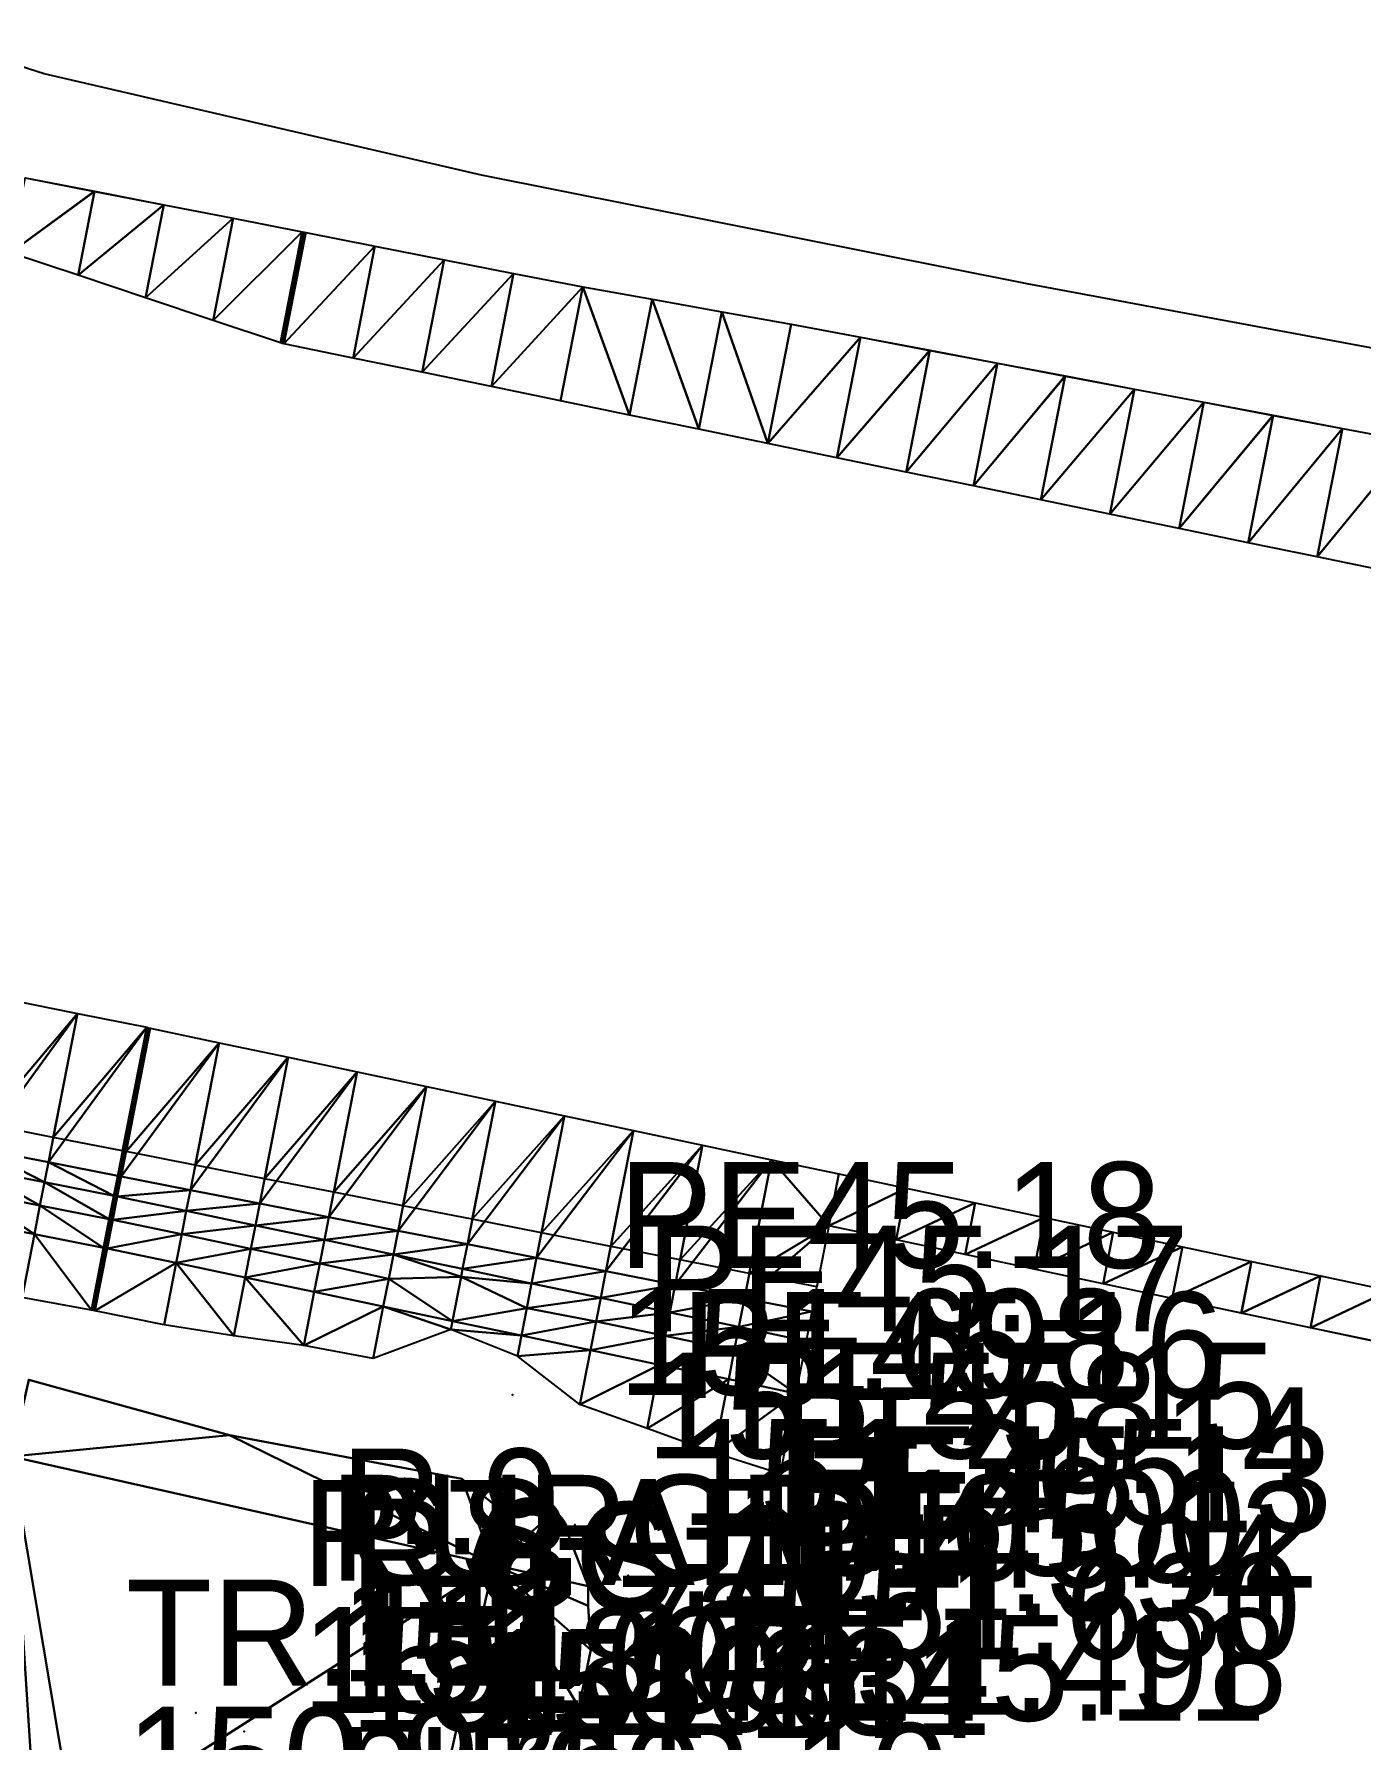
# Model space of a CAD drawing. Header units: metres. Extents: x 1882598 to 1885460, y 3171405 to 3171756.
# Drawn here: x 1884260.97 to 1884279.78, y 3171554.53 to 3171578.7 of the extents above; entities that cross this region are included whole.
import ezdxf

# ---------------------------------------------------------------- set-up
doc = ezdxf.new("R2010")
doc.units = ezdxf.units.M
doc.header["$MEASUREMENT"] = 0
for name, color, linetype, true_color in [('00DR-R_HTA_Cl A', 7, 'Continuous', 0xcc0000), ('TER07_Bassin IA Décaissé - Triangles surfaces projet', 7, 'Continuous', 0x848484), ('Triangles surfaces projet', 7, 'Continuous', 0x848484)]:
    doc.layers.add(name, color=color, linetype=linetype, true_color=true_color)
for name, color, linetype in [('pntdesc', 1, 'Continuous'), ('pntelev', 2, 'Continuous'), ('pntno', 3, 'Continuous')]:
    doc.layers.add(name, color=color, linetype=linetype)

msp = doc.modelspace()

# ---------------------------------------------------------------- linework, layer by layer
for p in [(1884267.753, 3171559.417, 151.698), (1884268.147, 3171558.517, 151.558), (1884268.639, 3171557.576, 151.365), (1884269.392, 3171556.857, 151.5), (1884270.003, 3171556.227, 151.594), (1884270.174, 3171555.671, 151.63), (1884263.813, 3171555.357, 151.725), (1884263.267, 3171554.911, 151.803), (1884263.663, 3171554.985, 151.604), (1884263.936, 3171554.925, 151.175), (1884269.984, 3171554.888, 151.498), (1884263.949, 3171554.647, 151.806), (1884265.674, 3171554.556, 151.144), (1884265.792, 3171554.599, 151.831)]:
    msp.add_point(p)
at = {"layer": '00DR-R_HTA_Cl A'}
msp.add_polyline3d([(1884474.923, 3171538.231, 151.553), (1884466.633, 3171542.768, 150.231), (1884459.923, 3171543.1, 150.188), (1884455.015, 3171543.499, 150.408), (1884305.041, 3171567.617, 149.86), (1884301.965, 3171568.264, 150.033), (1884294.126, 3171571.412, 150.29), (1884284.148, 3171573.469, 150.247), (1884275.049, 3171575.164, 150.223), (1884267.316, 3171576.703, 150.284), (1884261.119, 3171578.138, 150.314), (1884244.06, 3171583.571, 149.844), (1884240.424, 3171584.486, 149.763), (1884232.902, 3171586.519, 149.756), (1884221.492, 3171588.982, 149.993), (1884219.336, 3171587.253, 149.943), (1884211.396, 3171588.405, 150.219), (1884206.944, 3171589.932, 150.611), (1884143.037, 3171606.619, 149.729), (1884142.069, 3171607.454, 149.847), (1884140.625, 3171609.798, 149.801), (1884140.798, 3171610.401, 149.853)], dxfattribs=at)
at = {"layer": 'TER07_Bassin IA Décaissé - Triangles surfaces projet', "color": 252, "linetype": 'Continuous', "lineweight": 30, "true_color": 0x848484}
for points in [[(1884263.745, 3171558.847, 151.606), (1884260.655, 3171558.547, 150.959), (1884260.899, 3171559.632, 151.7), (1884263.745, 3171558.847, 151.606)], [(1884267.484, 3171557.011, 150.959), (1884260.655, 3171558.547, 150.959), (1884263.745, 3171558.847, 151.606), (1884267.484, 3171557.011, 150.959)], [(1884267.037, 3171558.229, 151.686), (1884267.484, 3171557.011, 150.959), (1884263.745, 3171558.847, 151.606), (1884267.037, 3171558.229, 151.686)], [(1884261.548, 3171553.224, 150.819), (1884260.655, 3171558.547, 150.959), (1884267.484, 3171557.011, 150.959), (1884261.548, 3171553.224, 150.819)], [(1884260.971, 3171553.63, 150.839), (1884260.655, 3171558.547, 150.959), (1884261.548, 3171553.224, 150.819), (1884260.971, 3171553.63, 150.839)], [(1884267.648, 3171557.741, 151.458), (1884267.484, 3171557.011, 150.959), (1884267.037, 3171558.229, 151.686), (1884267.648, 3171557.741, 151.458)], [(1884267.484, 3171557.011, 150.959), (1884267.648, 3171557.741, 151.458), (1884267.663, 3171557.726, 151.455), (1884267.484, 3171557.011, 150.959)], [(1884268.302, 3171557.716, 151.715), (1884267.484, 3171557.011, 150.959), (1884267.663, 3171557.726, 151.455), (1884268.302, 3171557.716, 151.715)], [(1884268.468, 3171557.633, 151.735), (1884267.484, 3171557.011, 150.959), (1884268.302, 3171557.716, 151.715), (1884268.468, 3171557.633, 151.735)], [(1884268.468, 3171557.633, 151.735), (1884268.824, 3171556.709, 151.875), (1884267.484, 3171557.011, 150.959), (1884268.468, 3171557.633, 151.735)], [(1884267.484, 3171557.011, 150.959), (1884266.606, 3171553.108, 150.879), (1884261.548, 3171553.224, 150.819), (1884267.484, 3171557.011, 150.959)], [(1884266.606, 3171553.108, 150.879), (1884267.484, 3171557.011, 150.959), (1884268.693, 3171554.993, 152.007), (1884266.606, 3171553.108, 150.879)], [(1884268.862, 3171555.803, 152.014), (1884267.484, 3171557.011, 150.959), (1884268.825, 3171556.429, 151.911), (1884268.862, 3171555.803, 152.014)], [(1884268.693, 3171554.993, 152.007), (1884267.484, 3171557.011, 150.959), (1884268.862, 3171555.803, 152.014), (1884268.693, 3171554.993, 152.007)], [(1884268.825, 3171556.429, 151.911), (1884267.484, 3171557.011, 150.959), (1884268.824, 3171556.709, 151.875), (1884268.825, 3171556.429, 151.911)], [(1884268.336, 3171552.719, 152.061), (1884266.606, 3171553.108, 150.879), (1884268.693, 3171554.993, 152.007), (1884268.336, 3171552.719, 152.061)]]:
    msp.add_3dface(points, dxfattribs=at)
at = {"layer": 'Triangles surfaces projet'}
for points in [[(1884261.83, 3171576.475, 150.713), (1884260.641, 3171575.605, 150.733), (1884260.849, 3171576.666, 150.706), (1884261.83, 3171576.475, 150.713)], [(1884260.848, 3171576.664, 150.356), (1884261.83, 3171576.474, 150.364), (1884260.641, 3171575.605, 150.383), (1884260.848, 3171576.664, 150.356)], [(1884261.598, 3171575.285, 150.744), (1884260.641, 3171575.605, 150.733), (1884261.83, 3171576.475, 150.713), (1884261.598, 3171575.285, 150.744)], [(1884261.598, 3171575.285, 150.394), (1884260.641, 3171575.605, 150.383), (1884261.83, 3171576.474, 150.364), (1884261.598, 3171575.285, 150.394)], [(1884262.812, 3171576.284, 150.721), (1884261.598, 3171575.285, 150.744), (1884261.83, 3171576.475, 150.713), (1884262.812, 3171576.284, 150.721)], [(1884262.812, 3171576.283, 150.371), (1884261.598, 3171575.285, 150.394), (1884261.83, 3171576.474, 150.364), (1884262.812, 3171576.283, 150.371)], [(1884262.554, 3171574.965, 150.754), (1884261.598, 3171575.285, 150.744), (1884262.812, 3171576.284, 150.721), (1884262.554, 3171574.965, 150.754)], [(1884262.812, 3171576.283, 150.371), (1884262.554, 3171574.965, 150.404), (1884261.598, 3171575.285, 150.394), (1884262.812, 3171576.283, 150.371)], [(1884263.794, 3171576.093, 150.728), (1884262.554, 3171574.965, 150.754), (1884262.812, 3171576.284, 150.721), (1884263.794, 3171576.093, 150.728)], [(1884262.554, 3171574.965, 150.404), (1884262.812, 3171576.283, 150.371), (1884263.793, 3171576.092, 150.378), (1884262.554, 3171574.965, 150.404)], [(1884263.51, 3171574.646, 150.765), (1884262.554, 3171574.965, 150.754), (1884263.794, 3171576.093, 150.728), (1884263.51, 3171574.646, 150.765)], [(1884262.554, 3171574.965, 150.404), (1884263.793, 3171576.092, 150.378), (1884263.51, 3171574.646, 150.415), (1884262.554, 3171574.965, 150.404)], [(1884264.775, 3171575.902, 150.735), (1884263.51, 3171574.646, 150.765), (1884263.794, 3171576.093, 150.728), (1884264.775, 3171575.902, 150.735)], [(1884263.793, 3171576.092, 150.378), (1884264.775, 3171575.901, 150.385), (1884263.51, 3171574.646, 150.415), (1884263.793, 3171576.092, 150.378)], [(1884264.467, 3171574.326, 150.775), (1884263.51, 3171574.646, 150.765), (1884264.775, 3171575.902, 150.735), (1884264.467, 3171574.326, 150.775)], [(1884263.51, 3171574.646, 150.415), (1884264.775, 3171575.901, 150.385), (1884264.467, 3171574.326, 150.425), (1884263.51, 3171574.646, 150.415)], [(1884264.8, 3171575.898, 150.735), (1884264.467, 3171574.326, 150.775), (1884264.775, 3171575.902, 150.735), (1884264.8, 3171575.898, 150.735)], [(1884264.799, 3171575.896, 150.385), (1884264.467, 3171574.326, 150.425), (1884264.775, 3171575.901, 150.385), (1884264.799, 3171575.896, 150.385)], [(1884264.8, 3171575.898, 150.735), (1884264.491, 3171574.319, 150.775), (1884264.467, 3171574.326, 150.775), (1884264.8, 3171575.898, 150.735)], [(1884264.491, 3171574.319, 150.425), (1884264.467, 3171574.326, 150.425), (1884264.799, 3171575.896, 150.385), (1884264.491, 3171574.319, 150.425)], [(1884264.491, 3171574.319, 150.775), (1884264.8, 3171575.898, 150.735), (1884264.824, 3171575.893, 150.735), (1884264.491, 3171574.319, 150.775)], [(1884264.491, 3171574.319, 150.425), (1884264.799, 3171575.896, 150.385), (1884264.824, 3171575.891, 150.385), (1884264.491, 3171574.319, 150.425)], [(1884264.515, 3171574.314, 150.775), (1884264.491, 3171574.319, 150.775), (1884264.824, 3171575.893, 150.735), (1884264.515, 3171574.314, 150.775)], [(1884264.491, 3171574.319, 150.425), (1884264.824, 3171575.891, 150.385), (1884264.515, 3171574.314, 150.425), (1884264.491, 3171574.319, 150.425)], [(1884265.805, 3171575.699, 150.742), (1884264.515, 3171574.314, 150.775), (1884264.824, 3171575.893, 150.735), (1884265.805, 3171575.699, 150.742)], [(1884265.805, 3171575.697, 150.392), (1884264.515, 3171574.314, 150.425), (1884264.824, 3171575.891, 150.385), (1884265.805, 3171575.697, 150.392)], [(1884265.495, 3171574.112, 150.783), (1884264.515, 3171574.314, 150.775), (1884265.805, 3171575.699, 150.742), (1884265.495, 3171574.112, 150.783)], [(1884265.495, 3171574.112, 150.433), (1884264.515, 3171574.314, 150.425), (1884265.805, 3171575.697, 150.392), (1884265.495, 3171574.112, 150.433)], [(1884266.786, 3171575.505, 150.75), (1884265.495, 3171574.112, 150.783), (1884265.805, 3171575.699, 150.742), (1884266.786, 3171575.505, 150.75)], [(1884265.495, 3171574.112, 150.433), (1884265.805, 3171575.697, 150.392), (1884266.786, 3171575.503, 150.4), (1884265.495, 3171574.112, 150.433)], [(1884266.474, 3171573.91, 150.79), (1884265.495, 3171574.112, 150.783), (1884266.786, 3171575.505, 150.75), (1884266.474, 3171573.91, 150.79)], [(1884266.786, 3171575.503, 150.4), (1884266.474, 3171573.91, 150.44), (1884265.495, 3171574.112, 150.433), (1884266.786, 3171575.503, 150.4)], [(1884267.767, 3171575.311, 150.757), (1884266.474, 3171573.91, 150.79), (1884266.786, 3171575.505, 150.75), (1884267.767, 3171575.311, 150.757)], [(1884266.474, 3171573.91, 150.44), (1884266.786, 3171575.503, 150.4), (1884267.767, 3171575.31, 150.407), (1884266.474, 3171573.91, 150.44)], [(1884267.454, 3171573.708, 150.798), (1884266.474, 3171573.91, 150.79), (1884267.767, 3171575.311, 150.757), (1884267.454, 3171573.708, 150.798)], [(1884267.767, 3171575.31, 150.407), (1884267.454, 3171573.708, 150.448), (1884266.474, 3171573.91, 150.44), (1884267.767, 3171575.31, 150.407)], [(1884268.749, 3171575.123, 150.764), (1884267.454, 3171573.708, 150.798), (1884267.767, 3171575.311, 150.757), (1884268.749, 3171575.123, 150.764)], [(1884268.749, 3171575.121, 150.414), (1884267.454, 3171573.708, 150.448), (1884267.767, 3171575.31, 150.407), (1884268.749, 3171575.121, 150.414)], [(1884268.433, 3171573.506, 150.805), (1884267.454, 3171573.708, 150.798), (1884268.749, 3171575.123, 150.764), (1884268.433, 3171573.506, 150.805)], [(1884268.433, 3171573.506, 150.455), (1884267.454, 3171573.708, 150.448), (1884268.749, 3171575.121, 150.414), (1884268.433, 3171573.506, 150.455)], [(1884269.413, 3171573.304, 150.813), (1884268.433, 3171573.506, 150.805), (1884268.749, 3171575.123, 150.764), (1884269.413, 3171573.304, 150.813)], [(1884268.433, 3171573.506, 150.455), (1884268.749, 3171575.121, 150.414), (1884269.413, 3171573.304, 150.463), (1884268.433, 3171573.506, 150.455)], [(1884269.734, 3171574.946, 150.771), (1884269.413, 3171573.304, 150.813), (1884268.749, 3171575.123, 150.764), (1884269.734, 3171574.946, 150.771)], [(1884269.733, 3171574.944, 150.421), (1884269.413, 3171573.304, 150.463), (1884268.749, 3171575.121, 150.414), (1884269.733, 3171574.944, 150.421)], [(1884269.734, 3171574.946, 150.771), (1884270.392, 3171573.102, 150.82), (1884269.413, 3171573.304, 150.813), (1884269.734, 3171574.946, 150.771)], [(1884269.733, 3171574.944, 150.421), (1884270.392, 3171573.102, 150.47), (1884269.413, 3171573.304, 150.463), (1884269.733, 3171574.944, 150.421)], [(1884270.392, 3171573.102, 150.47), (1884269.733, 3171574.944, 150.421), (1884270.718, 3171574.767, 150.428), (1884270.392, 3171573.102, 150.47)], [(1884270.718, 3171574.769, 150.777), (1884270.392, 3171573.102, 150.82), (1884269.734, 3171574.946, 150.771), (1884270.718, 3171574.769, 150.777)], [(1884271.371, 3171572.9, 150.827), (1884270.392, 3171573.102, 150.82), (1884270.718, 3171574.769, 150.777), (1884271.371, 3171572.9, 150.827)], [(1884271.371, 3171572.9, 150.477), (1884270.392, 3171573.102, 150.47), (1884270.718, 3171574.767, 150.428), (1884271.371, 3171572.9, 150.477)], [(1884271.702, 3171574.592, 150.784), (1884271.371, 3171572.9, 150.827), (1884270.718, 3171574.769, 150.777), (1884271.702, 3171574.592, 150.784)], [(1884271.702, 3171574.59, 150.434), (1884271.371, 3171572.9, 150.477), (1884270.718, 3171574.767, 150.428), (1884271.702, 3171574.59, 150.434)], [(1884272.686, 3171574.409, 150.791), (1884271.371, 3171572.9, 150.827), (1884271.702, 3171574.592, 150.784), (1884272.686, 3171574.409, 150.791)], [(1884272.685, 3171574.407, 150.441), (1884271.371, 3171572.9, 150.477), (1884271.702, 3171574.59, 150.434), (1884272.685, 3171574.407, 150.441)], [(1884272.351, 3171572.698, 150.835), (1884271.371, 3171572.9, 150.827), (1884272.686, 3171574.409, 150.791), (1884272.351, 3171572.698, 150.835)], [(1884272.351, 3171572.698, 150.485), (1884271.371, 3171572.9, 150.477), (1884272.685, 3171574.407, 150.441), (1884272.351, 3171572.698, 150.485)], [(1884273.668, 3171574.223, 150.798), (1884272.351, 3171572.698, 150.835), (1884272.686, 3171574.409, 150.791), (1884273.668, 3171574.223, 150.798)], [(1884272.685, 3171574.407, 150.441), (1884273.668, 3171574.221, 150.448), (1884272.351, 3171572.698, 150.485), (1884272.685, 3171574.407, 150.441)], [(1884273.33, 3171572.496, 150.842), (1884272.351, 3171572.698, 150.835), (1884273.668, 3171574.223, 150.798), (1884273.33, 3171572.496, 150.842)], [(1884272.351, 3171572.698, 150.485), (1884273.668, 3171574.221, 150.448), (1884273.33, 3171572.496, 150.492), (1884272.351, 3171572.698, 150.485)], [(1884274.626, 3171574.041, 150.805), (1884273.33, 3171572.496, 150.842), (1884273.668, 3171574.223, 150.798), (1884274.626, 3171574.041, 150.805)], [(1884273.33, 3171572.496, 150.492), (1884273.668, 3171574.221, 150.448), (1884274.626, 3171574.039, 150.455), (1884273.33, 3171572.496, 150.492)], [(1884274.285, 3171572.299, 150.849), (1884273.33, 3171572.496, 150.842), (1884274.626, 3171574.041, 150.805), (1884274.285, 3171572.299, 150.849)], [(1884274.285, 3171572.299, 150.499), (1884273.33, 3171572.496, 150.492), (1884274.626, 3171574.039, 150.455), (1884274.285, 3171572.299, 150.499)], [(1884275.584, 3171573.859, 150.812), (1884274.285, 3171572.299, 150.849), (1884274.626, 3171574.041, 150.805), (1884275.584, 3171573.859, 150.812)], [(1884275.584, 3171573.857, 150.462), (1884274.285, 3171572.299, 150.499), (1884274.626, 3171574.039, 150.455), (1884275.584, 3171573.857, 150.462)], [(1884275.24, 3171572.101, 150.857), (1884274.285, 3171572.299, 150.849), (1884275.584, 3171573.859, 150.812), (1884275.24, 3171572.101, 150.857)], [(1884274.285, 3171572.299, 150.499), (1884275.584, 3171573.857, 150.462), (1884275.24, 3171572.101, 150.507), (1884274.285, 3171572.299, 150.499)], [(1884276.566, 3171573.673, 150.819), (1884275.24, 3171572.101, 150.857), (1884275.584, 3171573.859, 150.812), (1884276.566, 3171573.673, 150.819)], [(1884275.24, 3171572.101, 150.507), (1884275.584, 3171573.857, 150.462), (1884276.566, 3171573.671, 150.469), (1884275.24, 3171572.101, 150.507)], [(1884276.22, 3171571.899, 150.864), (1884275.24, 3171572.101, 150.857), (1884276.566, 3171573.673, 150.819), (1884276.22, 3171571.899, 150.864)], [(1884275.24, 3171572.101, 150.507), (1884276.566, 3171573.671, 150.469), (1884276.22, 3171571.899, 150.514), (1884275.24, 3171572.101, 150.507)], [(1884277.549, 3171573.486, 150.826), (1884276.22, 3171571.899, 150.864), (1884276.566, 3171573.673, 150.819), (1884277.549, 3171573.486, 150.826)], [(1884277.549, 3171573.485, 150.476), (1884276.22, 3171571.899, 150.514), (1884276.566, 3171573.671, 150.469), (1884277.549, 3171573.485, 150.476)], [(1884277.549, 3171573.486, 150.826), (1884277.199, 3171571.697, 150.871), (1884276.22, 3171571.899, 150.864), (1884277.549, 3171573.486, 150.826)], [(1884277.199, 3171571.697, 150.521), (1884276.22, 3171571.899, 150.514), (1884277.549, 3171573.485, 150.476), (1884277.199, 3171571.697, 150.521)], [(1884278.531, 3171573.3, 150.833), (1884277.199, 3171571.697, 150.871), (1884277.549, 3171573.486, 150.826), (1884278.531, 3171573.3, 150.833)], [(1884277.549, 3171573.485, 150.476), (1884278.531, 3171573.298, 150.483), (1884277.199, 3171571.697, 150.521), (1884277.549, 3171573.485, 150.476)], [(1884278.531, 3171573.3, 150.833), (1884278.179, 3171571.495, 150.879), (1884277.199, 3171571.697, 150.871), (1884278.531, 3171573.3, 150.833)], [(1884277.199, 3171571.697, 150.521), (1884278.531, 3171573.298, 150.483), (1884278.179, 3171571.495, 150.529), (1884277.199, 3171571.697, 150.521)], [(1884279.514, 3171573.113, 150.84), (1884278.179, 3171571.495, 150.879), (1884278.531, 3171573.3, 150.833), (1884279.514, 3171573.113, 150.84)], [(1884279.514, 3171573.112, 150.49), (1884278.179, 3171571.495, 150.529), (1884278.531, 3171573.298, 150.483), (1884279.514, 3171573.112, 150.49)], [(1884279.514, 3171573.113, 150.84), (1884279.158, 3171571.293, 150.886), (1884278.179, 3171571.495, 150.879), (1884279.514, 3171573.113, 150.84)], [(1884279.158, 3171571.293, 150.536), (1884278.179, 3171571.495, 150.529), (1884279.514, 3171573.112, 150.49), (1884279.158, 3171571.293, 150.536)], [(1884280.497, 3171572.929, 150.847), (1884279.158, 3171571.293, 150.886), (1884279.514, 3171573.113, 150.84), (1884280.497, 3171572.929, 150.847)], [(1884280.496, 3171572.927, 150.497), (1884279.158, 3171571.293, 150.536), (1884279.514, 3171573.112, 150.49), (1884280.496, 3171572.927, 150.497)], [(1884280.497, 3171572.929, 150.847), (1884280.137, 3171571.091, 150.894), (1884279.158, 3171571.293, 150.886), (1884280.497, 3171572.929, 150.847)], [(1884279.158, 3171571.293, 150.536), (1884280.496, 3171572.927, 150.497), (1884280.137, 3171571.091, 150.544), (1884279.158, 3171571.293, 150.536)], [(1884260.196, 3171562.906, 150.351), (1884260.61, 3171565.022, 150.405), (1884261.59, 3171564.824, 150.412), (1884260.196, 3171562.906, 150.351)], [(1884261.59, 3171564.824, 150.762), (1884260.265, 3171563.259, 150.71), (1884260.61, 3171565.022, 150.755), (1884261.59, 3171564.824, 150.762)], [(1884261.177, 3171562.715, 150.358), (1884260.196, 3171562.906, 150.351), (1884261.59, 3171564.824, 150.412), (1884261.177, 3171562.715, 150.358)], [(1884261.246, 3171563.067, 150.717), (1884260.265, 3171563.259, 150.71), (1884261.59, 3171564.824, 150.762), (1884261.246, 3171563.067, 150.717)], [(1884261.59, 3171564.824, 150.412), (1884262.57, 3171564.627, 150.419), (1884261.177, 3171562.715, 150.358), (1884261.59, 3171564.824, 150.412)], [(1884262.57, 3171564.627, 150.769), (1884261.246, 3171563.067, 150.717), (1884261.59, 3171564.824, 150.762), (1884262.57, 3171564.627, 150.769)], [(1884262.159, 3171562.523, 150.366), (1884261.177, 3171562.715, 150.358), (1884262.57, 3171564.627, 150.419), (1884262.159, 3171562.523, 150.366)], [(1884262.228, 3171562.875, 150.725), (1884261.246, 3171563.067, 150.717), (1884262.57, 3171564.627, 150.769), (1884262.228, 3171562.875, 150.725)], [(1884262.159, 3171562.523, 150.366), (1884262.57, 3171564.627, 150.419), (1884262.595, 3171564.622, 150.419), (1884262.159, 3171562.523, 150.366)], [(1884262.159, 3171562.523, 150.366), (1884262.595, 3171564.622, 150.419), (1884262.183, 3171562.518, 150.366), (1884262.159, 3171562.523, 150.366)], [(1884262.619, 3171564.616, 150.42), (1884262.183, 3171562.518, 150.366), (1884262.595, 3171564.622, 150.419), (1884262.619, 3171564.616, 150.42)], [(1884262.208, 3171562.513, 150.366), (1884262.183, 3171562.518, 150.366), (1884262.619, 3171564.616, 150.42), (1884262.208, 3171562.513, 150.366)], [(1884263.598, 3171564.409, 150.426), (1884262.208, 3171562.513, 150.366), (1884262.619, 3171564.616, 150.42), (1884263.598, 3171564.409, 150.426)], [(1884262.595, 3171564.622, 150.769), (1884262.228, 3171562.875, 150.725), (1884262.57, 3171564.627, 150.769), (1884262.595, 3171564.622, 150.769)], [(1884262.252, 3171562.87, 150.725), (1884262.228, 3171562.875, 150.725), (1884262.595, 3171564.622, 150.769), (1884262.252, 3171562.87, 150.725)], [(1884262.619, 3171564.616, 150.77), (1884262.252, 3171562.87, 150.725), (1884262.595, 3171564.622, 150.769), (1884262.619, 3171564.616, 150.77)], [(1884262.277, 3171562.865, 150.725), (1884262.252, 3171562.87, 150.725), (1884262.619, 3171564.616, 150.77), (1884262.277, 3171562.865, 150.725)], [(1884263.598, 3171564.409, 150.776), (1884262.277, 3171562.865, 150.725), (1884262.619, 3171564.616, 150.77), (1884263.598, 3171564.409, 150.776)], [(1884262.208, 3171562.513, 150.366), (1884263.598, 3171564.409, 150.426), (1884263.189, 3171562.321, 150.373), (1884262.208, 3171562.513, 150.366)], [(1884263.258, 3171562.673, 150.732), (1884262.277, 3171562.865, 150.725), (1884263.598, 3171564.409, 150.776), (1884263.258, 3171562.673, 150.732)], [(1884263.189, 3171562.321, 150.373), (1884263.598, 3171564.409, 150.426), (1884264.576, 3171564.202, 150.433), (1884263.189, 3171562.321, 150.373)], [(1884264.576, 3171564.202, 150.783), (1884263.258, 3171562.673, 150.732), (1884263.598, 3171564.409, 150.776), (1884264.576, 3171564.202, 150.783)], [(1884264.576, 3171564.202, 150.433), (1884264.171, 3171562.129, 150.38), (1884263.189, 3171562.321, 150.373), (1884264.576, 3171564.202, 150.433)], [(1884264.24, 3171562.481, 150.739), (1884263.258, 3171562.673, 150.732), (1884264.576, 3171564.202, 150.783), (1884264.24, 3171562.481, 150.739)], [(1884265.554, 3171563.995, 150.44), (1884264.171, 3171562.129, 150.38), (1884264.576, 3171564.202, 150.433), (1884265.554, 3171563.995, 150.44)], [(1884265.554, 3171563.995, 150.79), (1884264.24, 3171562.481, 150.739), (1884264.576, 3171564.202, 150.783), (1884265.554, 3171563.995, 150.79)], [(1884265.554, 3171563.995, 150.44), (1884265.152, 3171561.937, 150.387), (1884264.171, 3171562.129, 150.38), (1884265.554, 3171563.995, 150.44)], [(1884265.221, 3171562.29, 150.746), (1884264.24, 3171562.481, 150.739), (1884265.554, 3171563.995, 150.79), (1884265.221, 3171562.29, 150.746)], [(1884266.533, 3171563.787, 150.447), (1884265.152, 3171561.937, 150.387), (1884265.554, 3171563.995, 150.44), (1884266.533, 3171563.787, 150.447)], [(1884266.533, 3171563.787, 150.797), (1884265.221, 3171562.29, 150.746), (1884265.554, 3171563.995, 150.79), (1884266.533, 3171563.787, 150.797)], [(1884265.152, 3171561.937, 150.387), (1884266.533, 3171563.787, 150.447), (1884266.134, 3171561.745, 150.395), (1884265.152, 3171561.937, 150.387)], [(1884266.202, 3171562.098, 150.754), (1884265.221, 3171562.29, 150.746), (1884266.533, 3171563.787, 150.797), (1884266.202, 3171562.098, 150.754)], [(1884266.134, 3171561.745, 150.395), (1884266.533, 3171563.787, 150.447), (1884267.511, 3171563.58, 150.453), (1884266.134, 3171561.745, 150.395)], [(1884267.115, 3171561.553, 150.402), (1884266.134, 3171561.745, 150.395), (1884267.511, 3171563.58, 150.453), (1884267.115, 3171561.553, 150.402)], [(1884267.511, 3171563.58, 150.803), (1884266.202, 3171562.098, 150.754), (1884266.533, 3171563.787, 150.797), (1884267.511, 3171563.58, 150.803)], [(1884267.184, 3171561.906, 150.761), (1884266.202, 3171562.098, 150.754), (1884267.511, 3171563.58, 150.803), (1884267.184, 3171561.906, 150.761)], [(1884267.511, 3171563.58, 150.453), (1884268.49, 3171563.373, 150.46), (1884267.115, 3171561.553, 150.402), (1884267.511, 3171563.58, 150.453)], [(1884268.49, 3171563.373, 150.81), (1884267.184, 3171561.906, 150.761), (1884267.511, 3171563.58, 150.803), (1884268.49, 3171563.373, 150.81)], [(1884267.115, 3171561.553, 150.402), (1884268.49, 3171563.373, 150.46), (1884268.096, 3171561.362, 150.409), (1884267.115, 3171561.553, 150.402)], [(1884268.165, 3171561.714, 150.768), (1884267.184, 3171561.906, 150.761), (1884268.49, 3171563.373, 150.81), (1884268.165, 3171561.714, 150.768)], [(1884268.096, 3171561.362, 150.409), (1884268.49, 3171563.373, 150.46), (1884269.468, 3171563.165, 150.467), (1884268.096, 3171561.362, 150.409)], [(1884269.468, 3171563.165, 150.817), (1884268.165, 3171561.714, 150.768), (1884268.49, 3171563.373, 150.81), (1884269.468, 3171563.165, 150.817)], [(1884269.468, 3171563.165, 150.467), (1884269.078, 3171561.17, 150.416), (1884268.096, 3171561.362, 150.409), (1884269.468, 3171563.165, 150.467)], [(1884269.147, 3171561.522, 150.775), (1884268.165, 3171561.714, 150.768), (1884269.468, 3171563.165, 150.817), (1884269.147, 3171561.522, 150.775)], [(1884269.468, 3171563.165, 150.467), (1884270.446, 3171562.958, 150.474), (1884269.078, 3171561.17, 150.416), (1884269.468, 3171563.165, 150.467)], [(1884270.446, 3171562.958, 150.824), (1884269.147, 3171561.522, 150.775), (1884269.468, 3171563.165, 150.817), (1884270.446, 3171562.958, 150.824)], [(1884260.196, 3171562.906, 150.351), (1884261.122, 3171562.431, 150.351), (1884260.14, 3171562.622, 150.344), (1884260.196, 3171562.906, 150.351)], [(1884261.177, 3171562.715, 150.358), (1884261.122, 3171562.431, 150.351), (1884260.196, 3171562.906, 150.351), (1884261.177, 3171562.715, 150.358)], [(1884269.078, 3171561.17, 150.416), (1884270.446, 3171562.958, 150.474), (1884270.059, 3171560.978, 150.423), (1884269.078, 3171561.17, 150.416)], [(1884270.128, 3171561.33, 150.782), (1884269.147, 3171561.522, 150.775), (1884270.446, 3171562.958, 150.824), (1884270.128, 3171561.33, 150.782)], [(1884271.425, 3171562.751, 150.48), (1884270.059, 3171560.978, 150.423), (1884270.446, 3171562.958, 150.474), (1884271.425, 3171562.751, 150.48)], [(1884271.425, 3171562.751, 150.83), (1884270.128, 3171561.33, 150.782), (1884270.446, 3171562.958, 150.824), (1884271.425, 3171562.751, 150.83)], [(1884260.14, 3171562.622, 150.344), (1884261.057, 3171562.1, 150.688), (1884260.076, 3171562.291, 150.681), (1884260.14, 3171562.622, 150.344)], [(1884261.122, 3171562.431, 150.351), (1884261.057, 3171562.1, 150.688), (1884260.14, 3171562.622, 150.344), (1884261.122, 3171562.431, 150.351)], [(1884262.104, 3171562.24, 150.358), (1884261.122, 3171562.431, 150.351), (1884261.177, 3171562.715, 150.358), (1884262.104, 3171562.24, 150.358)], [(1884262.159, 3171562.523, 150.366), (1884262.104, 3171562.24, 150.358), (1884261.177, 3171562.715, 150.358), (1884262.159, 3171562.523, 150.366)], [(1884271.425, 3171562.751, 150.48), (1884271.041, 3171560.786, 150.43), (1884270.059, 3171560.978, 150.423), (1884271.425, 3171562.751, 150.48)], [(1884271.109, 3171561.138, 150.789), (1884270.128, 3171561.33, 150.782), (1884271.425, 3171562.751, 150.83), (1884271.109, 3171561.138, 150.789)], [(1884272.236, 3171561.816, 150.468), (1884271.041, 3171560.786, 150.43), (1884271.425, 3171562.751, 150.48), (1884272.236, 3171561.816, 150.468)], [(1884271.425, 3171562.751, 150.83), (1884272.235, 3171561.815, 150.818), (1884271.109, 3171561.138, 150.789), (1884271.425, 3171562.751, 150.83)], [(1884272.236, 3171561.816, 150.468), (1884271.425, 3171562.751, 150.48), (1884272.379, 3171562.549, 150.487), (1884272.236, 3171561.816, 150.468)], [(1884272.379, 3171562.549, 150.837), (1884272.235, 3171561.815, 150.818), (1884271.425, 3171562.751, 150.83), (1884272.379, 3171562.549, 150.837)], [(1884262.039, 3171561.909, 150.696), (1884261.057, 3171562.1, 150.688), (1884261.122, 3171562.431, 150.351), (1884262.039, 3171561.909, 150.696)], [(1884261.122, 3171562.431, 150.351), (1884262.104, 3171562.24, 150.358), (1884262.039, 3171561.909, 150.696), (1884261.122, 3171562.431, 150.351)], [(1884262.128, 3171562.236, 150.359), (1884262.104, 3171562.24, 150.358), (1884262.159, 3171562.523, 150.366), (1884262.128, 3171562.236, 150.359)], [(1884262.159, 3171562.523, 150.366), (1884262.183, 3171562.518, 150.366), (1884262.128, 3171562.236, 150.359), (1884262.159, 3171562.523, 150.366)], [(1884262.153, 3171562.231, 150.359), (1884262.128, 3171562.236, 150.359), (1884262.183, 3171562.518, 150.366), (1884262.153, 3171562.231, 150.359)], [(1884262.153, 3171562.231, 150.359), (1884262.183, 3171562.518, 150.366), (1884262.208, 3171562.513, 150.366), (1884262.153, 3171562.231, 150.359)], [(1884262.208, 3171562.513, 150.366), (1884263.189, 3171562.321, 150.373), (1884262.153, 3171562.231, 150.359), (1884262.208, 3171562.513, 150.366)], [(1884273.333, 3171562.347, 150.844), (1884272.235, 3171561.815, 150.818), (1884272.379, 3171562.549, 150.837), (1884273.333, 3171562.347, 150.844)], [(1884273.333, 3171562.347, 150.844), (1884273.189, 3171561.613, 150.825), (1884272.235, 3171561.815, 150.818), (1884273.333, 3171562.347, 150.844)], [(1884273.333, 3171562.347, 150.494), (1884272.236, 3171561.816, 150.468), (1884272.379, 3171562.549, 150.487), (1884273.333, 3171562.347, 150.494)], [(1884273.189, 3171561.614, 150.475), (1884272.236, 3171561.816, 150.468), (1884273.333, 3171562.347, 150.494), (1884273.189, 3171561.614, 150.475)], [(1884273.333, 3171562.347, 150.494), (1884274.311, 3171562.139, 150.5), (1884273.189, 3171561.614, 150.475), (1884273.333, 3171562.347, 150.494)], [(1884274.311, 3171562.139, 150.85), (1884273.189, 3171561.613, 150.825), (1884273.333, 3171562.347, 150.844), (1884274.311, 3171562.139, 150.85)], [(1884259.996, 3171561.884, 150.954), (1884260.076, 3171562.291, 150.681), (1884260.978, 3171561.694, 150.961), (1884259.996, 3171561.884, 150.954)], [(1884261.057, 3171562.1, 150.688), (1884260.978, 3171561.694, 150.961), (1884260.076, 3171562.291, 150.681), (1884261.057, 3171562.1, 150.688)], [(1884262.039, 3171561.909, 150.696), (1884262.104, 3171562.24, 150.358), (1884262.063, 3171561.904, 150.696), (1884262.039, 3171561.909, 150.696)], [(1884262.128, 3171562.236, 150.359), (1884262.063, 3171561.904, 150.696), (1884262.104, 3171562.24, 150.358), (1884262.128, 3171562.236, 150.359)], [(1884262.128, 3171562.236, 150.359), (1884262.088, 3171561.9, 150.696), (1884262.063, 3171561.904, 150.696), (1884262.128, 3171562.236, 150.359)], [(1884262.153, 3171562.231, 150.359), (1884262.088, 3171561.9, 150.696), (1884262.128, 3171562.236, 150.359), (1884262.153, 3171562.231, 150.359)], [(1884262.153, 3171562.231, 150.359), (1884263.131, 3171562.025, 150.366), (1884262.088, 3171561.9, 150.696), (1884262.153, 3171562.231, 150.359)], [(1884263.189, 3171562.321, 150.373), (1884263.131, 3171562.025, 150.366), (1884262.153, 3171562.231, 150.359), (1884263.189, 3171562.321, 150.373)], [(1884264.171, 3171562.129, 150.38), (1884263.131, 3171562.025, 150.366), (1884263.189, 3171562.321, 150.373), (1884264.171, 3171562.129, 150.38)], [(1884263.131, 3171562.025, 150.366), (1884264.171, 3171562.129, 150.38), (1884264.11, 3171561.82, 150.372), (1884263.131, 3171562.025, 150.366)], [(1884264.171, 3171562.129, 150.38), (1884265.152, 3171561.937, 150.387), (1884264.11, 3171561.82, 150.372), (1884264.171, 3171562.129, 150.38)], [(1884273.189, 3171561.614, 150.475), (1884274.311, 3171562.139, 150.5), (1884274.168, 3171561.407, 150.482), (1884273.189, 3171561.614, 150.475)], [(1884274.311, 3171562.139, 150.85), (1884274.168, 3171561.406, 150.832), (1884273.189, 3171561.613, 150.825), (1884274.311, 3171562.139, 150.85)], [(1884275.29, 3171561.932, 150.507), (1884274.168, 3171561.407, 150.482), (1884274.311, 3171562.139, 150.5), (1884275.29, 3171561.932, 150.507)], [(1884275.29, 3171561.932, 150.857), (1884274.168, 3171561.406, 150.832), (1884274.311, 3171562.139, 150.85), (1884275.29, 3171561.932, 150.857)], [(1884260.978, 3171561.694, 150.961), (1884260.803, 3171560.799, 151.565), (1884259.996, 3171561.884, 150.954), (1884260.978, 3171561.694, 150.961)], [(1884261.057, 3171562.1, 150.688), (1884261.959, 3171561.503, 150.968), (1884260.978, 3171561.694, 150.961), (1884261.057, 3171562.1, 150.688)], [(1884262.039, 3171561.909, 150.696), (1884261.959, 3171561.503, 150.968), (1884261.057, 3171562.1, 150.688), (1884262.039, 3171561.909, 150.696)], [(1884261.959, 3171561.503, 150.968), (1884262.039, 3171561.909, 150.696), (1884261.984, 3171561.499, 150.968), (1884261.959, 3171561.503, 150.968)], [(1884261.984, 3171561.499, 150.968), (1884262.039, 3171561.909, 150.696), (1884262.063, 3171561.904, 150.696), (1884261.984, 3171561.499, 150.968)], [(1884261.984, 3171561.499, 150.968), (1884262.063, 3171561.904, 150.696), (1884262.009, 3171561.494, 150.968), (1884261.984, 3171561.499, 150.968)], [(1884262.088, 3171561.9, 150.696), (1884262.009, 3171561.494, 150.968), (1884262.063, 3171561.904, 150.696), (1884262.088, 3171561.9, 150.696)], [(1884262.009, 3171561.494, 150.968), (1884262.088, 3171561.9, 150.696), (1884263.067, 3171561.694, 150.704), (1884262.009, 3171561.494, 150.968)], [(1884263.131, 3171562.025, 150.366), (1884263.067, 3171561.694, 150.704), (1884262.088, 3171561.9, 150.696), (1884263.131, 3171562.025, 150.366)], [(1884263.067, 3171561.694, 150.704), (1884263.131, 3171562.025, 150.366), (1884264.11, 3171561.82, 150.372), (1884263.067, 3171561.694, 150.704)], [(1884265.152, 3171561.937, 150.387), (1884265.089, 3171561.614, 150.379), (1884264.11, 3171561.82, 150.372), (1884265.152, 3171561.937, 150.387)], [(1884265.089, 3171561.614, 150.379), (1884265.152, 3171561.937, 150.387), (1884266.134, 3171561.745, 150.395), (1884265.089, 3171561.614, 150.379)], [(1884275.146, 3171561.2, 150.488), (1884274.168, 3171561.407, 150.482), (1884275.29, 3171561.932, 150.507), (1884275.146, 3171561.2, 150.488)], [(1884275.29, 3171561.932, 150.857), (1884275.146, 3171561.199, 150.838), (1884274.168, 3171561.406, 150.832), (1884275.29, 3171561.932, 150.857)], [(1884276.268, 3171561.725, 150.514), (1884275.146, 3171561.2, 150.488), (1884275.29, 3171561.932, 150.507), (1884276.268, 3171561.725, 150.514)], [(1884276.268, 3171561.725, 150.864), (1884275.146, 3171561.199, 150.838), (1884275.29, 3171561.932, 150.857), (1884276.268, 3171561.725, 150.864)], [(1884260.803, 3171560.799, 151.565), (1884260.978, 3171561.694, 150.961), (1884261.787, 3171560.62, 151.564), (1884260.803, 3171560.799, 151.565)], [(1884261.787, 3171560.62, 151.564), (1884260.978, 3171561.694, 150.961), (1884261.959, 3171561.503, 150.968), (1884261.787, 3171560.62, 151.564)], [(1884262.009, 3171561.494, 150.968), (1884263.067, 3171561.694, 150.704), (1884262.987, 3171561.288, 150.975), (1884262.009, 3171561.494, 150.968)], [(1884264.045, 3171561.487, 150.711), (1884262.987, 3171561.288, 150.975), (1884263.067, 3171561.694, 150.704), (1884264.045, 3171561.487, 150.711)], [(1884264.045, 3171561.487, 150.711), (1884263.067, 3171561.694, 150.704), (1884264.11, 3171561.82, 150.372), (1884264.045, 3171561.487, 150.711)], [(1884264.045, 3171561.487, 150.711), (1884264.11, 3171561.82, 150.372), (1884265.089, 3171561.614, 150.379), (1884264.045, 3171561.487, 150.711)], [(1884266.134, 3171561.745, 150.395), (1884266.068, 3171561.408, 150.386), (1884265.089, 3171561.614, 150.379), (1884266.134, 3171561.745, 150.395)], [(1884267.115, 3171561.553, 150.402), (1884266.068, 3171561.408, 150.386), (1884266.134, 3171561.745, 150.395), (1884267.115, 3171561.553, 150.402)], [(1884272.236, 3171561.816, 150.468), (1884271.997, 3171560.599, 150.437), (1884271.041, 3171560.786, 150.43), (1884272.236, 3171561.816, 150.468)], [(1884272.066, 3171560.951, 150.796), (1884271.109, 3171561.138, 150.789), (1884272.235, 3171561.815, 150.818), (1884272.066, 3171560.951, 150.796)], [(1884275.146, 3171561.2, 150.488), (1884276.268, 3171561.725, 150.514), (1884276.125, 3171560.992, 150.495), (1884275.146, 3171561.2, 150.488)], [(1884276.268, 3171561.725, 150.864), (1884276.125, 3171560.992, 150.845), (1884275.146, 3171561.199, 150.838), (1884276.268, 3171561.725, 150.864)], [(1884276.268, 3171561.725, 150.514), (1884277.246, 3171561.518, 150.521), (1884276.125, 3171560.992, 150.495), (1884276.268, 3171561.725, 150.514)], [(1884277.246, 3171561.518, 150.871), (1884276.125, 3171560.992, 150.845), (1884276.268, 3171561.725, 150.864), (1884277.246, 3171561.518, 150.871)], [(1884261.959, 3171561.503, 150.968), (1884261.811, 3171560.616, 151.564), (1884261.787, 3171560.62, 151.564), (1884261.959, 3171561.503, 150.968)], [(1884261.959, 3171561.503, 150.968), (1884261.984, 3171561.499, 150.968), (1884261.811, 3171560.616, 151.564), (1884261.959, 3171561.503, 150.968)], [(1884261.836, 3171560.611, 151.564), (1884261.811, 3171560.616, 151.564), (1884261.984, 3171561.499, 150.968), (1884261.836, 3171560.611, 151.564)], [(1884261.984, 3171561.499, 150.968), (1884262.009, 3171561.494, 150.968), (1884261.836, 3171560.611, 151.564), (1884261.984, 3171561.499, 150.968)], [(1884262.987, 3171561.288, 150.975), (1884261.836, 3171560.611, 151.564), (1884262.009, 3171561.494, 150.968), (1884262.987, 3171561.288, 150.975)], [(1884263.966, 3171561.082, 150.983), (1884262.987, 3171561.288, 150.975), (1884264.045, 3171561.487, 150.711), (1884263.966, 3171561.082, 150.983)], [(1884264.045, 3171561.487, 150.711), (1884265.024, 3171561.281, 150.718), (1884263.966, 3171561.082, 150.983), (1884264.045, 3171561.487, 150.711)], [(1884264.045, 3171561.487, 150.711), (1884265.089, 3171561.614, 150.379), (1884265.024, 3171561.281, 150.718), (1884264.045, 3171561.487, 150.711)], [(1884266.068, 3171561.408, 150.386), (1884265.024, 3171561.281, 150.718), (1884265.089, 3171561.614, 150.379), (1884266.068, 3171561.408, 150.386)], [(1884265.024, 3171561.281, 150.718), (1884266.068, 3171561.408, 150.386), (1884266, 3171561.062, 150.739), (1884265.024, 3171561.281, 150.718)], [(1884266, 3171561.062, 150.739), (1884266.068, 3171561.408, 150.386), (1884267.024, 3171561.089, 150.509), (1884266, 3171561.062, 150.739)], [(1884266.068, 3171561.408, 150.386), (1884267.115, 3171561.553, 150.402), (1884267.046, 3171561.203, 150.393), (1884266.068, 3171561.408, 150.386)], [(1884267.024, 3171561.089, 150.509), (1884266.068, 3171561.408, 150.386), (1884267.046, 3171561.203, 150.393), (1884267.024, 3171561.089, 150.509)], [(1884267.046, 3171561.203, 150.393), (1884267.115, 3171561.553, 150.402), (1884268.096, 3171561.362, 150.409), (1884267.046, 3171561.203, 150.393)], [(1884277.103, 3171560.785, 150.502), (1884276.125, 3171560.992, 150.495), (1884277.246, 3171561.518, 150.521), (1884277.103, 3171560.785, 150.502)], [(1884277.246, 3171561.518, 150.871), (1884277.103, 3171560.784, 150.852), (1884276.125, 3171560.992, 150.845), (1884277.246, 3171561.518, 150.871)], [(1884278.225, 3171561.31, 150.527), (1884277.103, 3171560.785, 150.502), (1884277.246, 3171561.518, 150.521), (1884278.225, 3171561.31, 150.527)], [(1884278.225, 3171561.31, 150.877), (1884277.103, 3171560.784, 150.852), (1884277.246, 3171561.518, 150.871), (1884278.225, 3171561.31, 150.877)], [(1884261.836, 3171560.611, 151.564), (1884262.987, 3171561.288, 150.975), (1884262.816, 3171560.411, 151.567), (1884261.836, 3171560.611, 151.564)], [(1884262.816, 3171560.411, 151.567), (1884262.987, 3171561.288, 150.975), (1884263.804, 3171560.255, 151.54), (1884262.816, 3171560.411, 151.567)], [(1884262.987, 3171561.288, 150.975), (1884263.966, 3171561.082, 150.983), (1884263.804, 3171560.255, 151.54), (1884262.987, 3171561.288, 150.975)], [(1884265.024, 3171561.281, 150.718), (1884264.945, 3171560.876, 150.99), (1884263.966, 3171561.082, 150.983), (1884265.024, 3171561.281, 150.718)], [(1884266, 3171561.062, 150.739), (1884264.945, 3171560.876, 150.99), (1884265.024, 3171561.281, 150.718), (1884266, 3171561.062, 150.739)], [(1884267.046, 3171561.203, 150.393), (1884268.025, 3171560.997, 150.4), (1884267.024, 3171561.089, 150.509), (1884267.046, 3171561.203, 150.393)], [(1884268.096, 3171561.362, 150.409), (1884268.025, 3171560.997, 150.4), (1884267.046, 3171561.203, 150.393), (1884268.096, 3171561.362, 150.409)], [(1884269.078, 3171561.17, 150.416), (1884268.025, 3171560.997, 150.4), (1884268.096, 3171561.362, 150.409), (1884269.078, 3171561.17, 150.416)], [(1884268.025, 3171560.997, 150.4), (1884269.078, 3171561.17, 150.416), (1884269.004, 3171560.791, 150.406), (1884268.025, 3171560.997, 150.4)], [(1884269.004, 3171560.791, 150.406), (1884269.078, 3171561.17, 150.416), (1884270.059, 3171560.978, 150.423), (1884269.004, 3171560.791, 150.406)], [(1884277.103, 3171560.785, 150.502), (1884278.225, 3171561.31, 150.527), (1884278.082, 3171560.578, 150.509), (1884277.103, 3171560.785, 150.502)], [(1884278.225, 3171561.31, 150.877), (1884278.081, 3171560.577, 150.859), (1884277.103, 3171560.784, 150.852), (1884278.225, 3171561.31, 150.877)], [(1884279.203, 3171561.103, 150.884), (1884278.081, 3171560.577, 150.859), (1884278.225, 3171561.31, 150.877), (1884279.203, 3171561.103, 150.884)], [(1884278.225, 3171561.31, 150.527), (1884279.203, 3171561.103, 150.534), (1884278.082, 3171560.578, 150.509), (1884278.225, 3171561.31, 150.527)], [(1884263.966, 3171561.082, 150.983), (1884264.796, 3171560.117, 151.501), (1884263.804, 3171560.255, 151.54), (1884263.966, 3171561.082, 150.983)], [(1884263.966, 3171561.082, 150.983), (1884264.945, 3171560.876, 150.99), (1884264.796, 3171560.117, 151.501), (1884263.966, 3171561.082, 150.983)], [(1884264.945, 3171560.876, 150.99), (1884266, 3171561.062, 150.739), (1884265.923, 3171560.67, 150.997), (1884264.945, 3171560.876, 150.99)], [(1884266, 3171561.062, 150.739), (1884266.902, 3171560.464, 151.004), (1884265.923, 3171560.67, 150.997), (1884266, 3171561.062, 150.739)], [(1884266, 3171561.062, 150.739), (1884267.024, 3171561.089, 150.509), (1884266.902, 3171560.464, 151.004), (1884266, 3171561.062, 150.739)], [(1884267.957, 3171560.649, 150.754), (1884266.902, 3171560.464, 151.004), (1884267.024, 3171561.089, 150.509), (1884267.957, 3171560.649, 150.754)], [(1884268.025, 3171560.997, 150.4), (1884267.957, 3171560.649, 150.754), (1884267.024, 3171561.089, 150.509), (1884268.025, 3171560.997, 150.4)], [(1884267.957, 3171560.649, 150.754), (1884268.025, 3171560.997, 150.4), (1884269.004, 3171560.791, 150.406), (1884267.957, 3171560.649, 150.754)], [(1884270.059, 3171560.978, 150.423), (1884269.983, 3171560.586, 150.413), (1884269.004, 3171560.791, 150.406), (1884270.059, 3171560.978, 150.423)], [(1884271.041, 3171560.786, 150.43), (1884269.983, 3171560.586, 150.413), (1884270.059, 3171560.978, 150.423), (1884271.041, 3171560.786, 150.43)], [(1884279.203, 3171561.103, 150.884), (1884279.06, 3171560.37, 150.866), (1884278.081, 3171560.577, 150.859), (1884279.203, 3171561.103, 150.884)], [(1884278.082, 3171560.578, 150.509), (1884279.203, 3171561.103, 150.534), (1884279.06, 3171560.37, 150.516), (1884278.082, 3171560.578, 150.509)], [(1884279.06, 3171560.37, 150.516), (1884279.203, 3171561.103, 150.534), (1884280.182, 3171560.896, 150.541), (1884279.06, 3171560.37, 150.516)], [(1884280.182, 3171560.896, 150.891), (1884279.06, 3171560.37, 150.866), (1884279.203, 3171561.103, 150.884), (1884280.182, 3171560.896, 150.891)], [(1884280.038, 3171560.163, 150.522), (1884279.06, 3171560.37, 150.516), (1884280.182, 3171560.896, 150.541), (1884280.038, 3171560.163, 150.522)], [(1884280.182, 3171560.896, 150.891), (1884280.038, 3171560.162, 150.872), (1884279.06, 3171560.37, 150.866), (1884280.182, 3171560.896, 150.891)], [(1884264.796, 3171560.117, 151.501), (1884264.945, 3171560.876, 150.99), (1884265.923, 3171560.67, 150.997), (1884264.796, 3171560.117, 151.501)], [(1884265.779, 3171559.934, 151.493), (1884264.796, 3171560.117, 151.501), (1884265.923, 3171560.67, 150.997), (1884265.779, 3171559.934, 151.493)], [(1884265.779, 3171559.934, 151.493), (1884265.923, 3171560.67, 150.997), (1884266.879, 3171560.345, 151.081), (1884265.779, 3171559.934, 151.493)], [(1884266.902, 3171560.464, 151.004), (1884266.879, 3171560.345, 151.081), (1884265.923, 3171560.67, 150.997), (1884266.902, 3171560.464, 151.004)], [(1884267.957, 3171560.649, 150.754), (1884269.004, 3171560.791, 150.406), (1884268.938, 3171560.457, 150.747), (1884267.957, 3171560.649, 150.754)], [(1884268.938, 3171560.457, 150.747), (1884269.004, 3171560.791, 150.406), (1884269.983, 3171560.586, 150.413), (1884268.938, 3171560.457, 150.747)], [(1884269.983, 3171560.586, 150.413), (1884271.041, 3171560.786, 150.43), (1884270.961, 3171560.38, 150.42), (1884269.983, 3171560.586, 150.413)], [(1884271.997, 3171560.599, 150.437), (1884270.961, 3171560.38, 150.42), (1884271.041, 3171560.786, 150.43), (1884271.997, 3171560.599, 150.437)], [(1884267.881, 3171560.258, 151.011), (1884266.879, 3171560.345, 151.081), (1884266.902, 3171560.464, 151.004), (1884267.881, 3171560.258, 151.011)], [(1884266.902, 3171560.464, 151.004), (1884267.957, 3171560.649, 150.754), (1884267.881, 3171560.258, 151.011), (1884266.902, 3171560.464, 151.004)], [(1884268.938, 3171560.457, 150.747), (1884267.881, 3171560.258, 151.011), (1884267.957, 3171560.649, 150.754), (1884268.938, 3171560.457, 150.747)], [(1884267.881, 3171560.258, 151.011), (1884268.938, 3171560.457, 150.747), (1884268.859, 3171560.052, 151.018), (1884267.881, 3171560.258, 151.011)], [(1884268.859, 3171560.052, 151.018), (1884268.938, 3171560.457, 150.747), (1884269.918, 3171560.254, 150.752), (1884268.859, 3171560.052, 151.018)], [(1884269.918, 3171560.254, 150.752), (1884268.938, 3171560.457, 150.747), (1884269.983, 3171560.586, 150.413), (1884269.918, 3171560.254, 150.752)], [(1884269.918, 3171560.254, 150.752), (1884269.983, 3171560.586, 150.413), (1884270.961, 3171560.38, 150.42), (1884269.918, 3171560.254, 150.752)], [(1884270.961, 3171560.38, 150.42), (1884271.997, 3171560.599, 150.437), (1884271.916, 3171560.18, 151.092), (1884270.961, 3171560.38, 150.42)], [(1884266.879, 3171560.345, 151.081), (1884267.881, 3171560.258, 151.011), (1884267.823, 3171559.965, 151.206), (1884266.879, 3171560.345, 151.081)], [(1884268.859, 3171560.052, 151.018), (1884267.823, 3171559.965, 151.206), (1884267.881, 3171560.258, 151.011), (1884268.859, 3171560.052, 151.018)], [(1884268.859, 3171560.052, 151.018), (1884269.918, 3171560.254, 150.752), (1884269.838, 3171559.846, 151.026), (1884268.859, 3171560.052, 151.018)], [(1884270.896, 3171560.046, 150.76), (1884269.838, 3171559.846, 151.026), (1884269.918, 3171560.254, 150.752), (1884270.896, 3171560.046, 150.76)], [(1884270.896, 3171560.046, 150.76), (1884269.918, 3171560.254, 150.752), (1884270.961, 3171560.38, 150.42), (1884270.896, 3171560.046, 150.76)], [(1884270.896, 3171560.046, 150.76), (1884270.961, 3171560.38, 150.42), (1884271.916, 3171560.18, 151.092), (1884270.896, 3171560.046, 150.76)], [(1884271.771, 3171559.439, 151.375), (1884270.896, 3171560.046, 150.76), (1884271.916, 3171560.18, 151.092), (1884271.771, 3171559.439, 151.375)], [(1884268.709, 3171559.283, 151.537), (1884267.823, 3171559.965, 151.206), (1884268.859, 3171560.052, 151.018), (1884268.709, 3171559.283, 151.537)], [(1884268.709, 3171559.283, 151.537), (1884268.859, 3171560.052, 151.018), (1884269.838, 3171559.846, 151.026), (1884268.709, 3171559.283, 151.537)], [(1884270.817, 3171559.64, 151.033), (1884269.838, 3171559.846, 151.026), (1884270.896, 3171560.046, 150.76), (1884270.817, 3171559.64, 151.033)], [(1884270.896, 3171560.046, 150.76), (1884271.771, 3171559.439, 151.375), (1884270.817, 3171559.64, 151.033), (1884270.896, 3171560.046, 150.76)], [(1884269.838, 3171559.846, 151.026), (1884269.661, 3171558.942, 151.636), (1884268.709, 3171559.283, 151.537), (1884269.838, 3171559.846, 151.026)], [(1884270.817, 3171559.64, 151.033), (1884269.661, 3171558.942, 151.636), (1884269.838, 3171559.846, 151.026), (1884270.817, 3171559.64, 151.033)], [(1884269.661, 3171558.942, 151.636), (1884270.817, 3171559.64, 151.033), (1884270.613, 3171558.598, 151.736), (1884269.661, 3171558.942, 151.636)], [(1884270.613, 3171558.598, 151.736), (1884270.817, 3171559.64, 151.033), (1884271.771, 3171559.439, 151.375), (1884270.613, 3171558.598, 151.736)], [(1884271.771, 3171559.439, 151.375), (1884271.548, 3171558.301, 151.809), (1884270.613, 3171558.598, 151.736), (1884271.771, 3171559.439, 151.375)]]:
    msp.add_3dface(points, dxfattribs=at)

# ---------------------------------------------------------------- texts
at = {"layer": 'pntdesc'}
msp.add_text('purge', height=1.5, dxfattribs=at).set_placement((1884265.313, 3171553.557, 151.725))
at = {"layer": 'pntelev'}
for s, p in [('151.698', (1884269.253, 3171559.417, 151.698)), ('151.558', (1884269.647, 3171558.517, 151.558)), ('151.365', (1884270.139, 3171557.576, 151.365)), ('151.500', (1884270.892, 3171556.857, 151.5)), ('151.594', (1884271.503, 3171556.227, 151.594)), ('151.630', (1884271.674, 3171555.671, 151.63)), ('151.725', (1884265.313, 3171555.357, 151.725)), ('151.803', (1884264.767, 3171554.911, 151.803)), ('151.604', (1884265.163, 3171554.985, 151.604)), ('151.175', (1884265.436, 3171554.925, 151.175)), ('151.498', (1884271.484, 3171554.888, 151.498)), ('151.806', (1884265.449, 3171554.647, 151.806)), ('151.831', (1884267.292, 3171554.599, 151.831)), ('151.144', (1884267.174, 3171554.556, 151.144)), ('150.935', (1884262.272, 3171553.498, 150.935))]:
    msp.add_text(s, height=1.5, dxfattribs=at).set_placement(p)
at = {"layer": 'pntno'}
for s, p in [('PE45.18', (1884269.253, 3171561.217, 151.698)), ('PE45.17', (1884269.647, 3171560.317, 151.558)), ('PE45.16', (1884270.139, 3171559.376, 151.365)), ('PE45.15', (1884270.892, 3171558.657, 151.5)), ('PE45.14', (1884271.503, 3171558.027, 151.594)), ('PE45.13', (1884271.674, 3171557.471, 151.63)), ('R.9', (1884265.313, 3171557.157, 151.725)), ('PURGE.10', (1884265.163, 3171556.785, 151.604)), ('GS-AEP.4', (1884265.436, 3171556.725, 151.175)), ('R.7', (1884264.767, 3171556.711, 151.803)), ('PE45.12', (1884271.484, 3171556.688, 151.498)), ('R.8', (1884265.449, 3171556.447, 151.806)), ('GS-AEP.3', (1884267.174, 3171556.356, 151.144)), ('BC.19', (1884267.292, 3171556.399, 151.831)), ('TR.11', (1884262.272, 3171555.298, 150.935)), ('PE45.11', (1884270.737, 3171554.8, 151.38)), ('TR.10', (1884268.477, 3171553.265, 151.254))]:
    msp.add_text(s, height=1.5, dxfattribs=at).set_placement(p)

doc.saveas('drawing.dxf')
